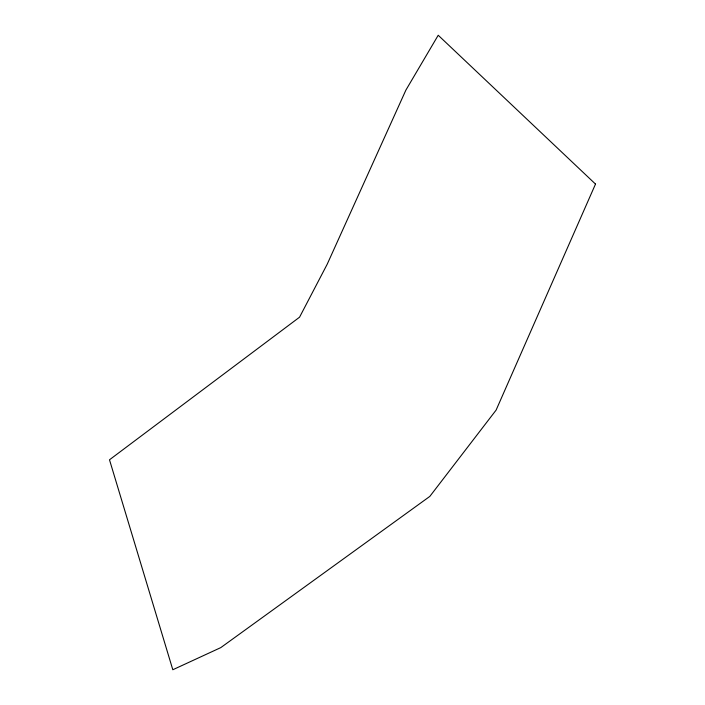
<?xml version="1.0" encoding="UTF-8"?>
<svg xmlns="http://www.w3.org/2000/svg" width="705" height="705" viewBox="0 0 705 705"><rect width="100%" height="100%" fill="white"/><g stroke="black" fill="none" stroke-linecap="round" stroke-linejoin="round"><path stroke-width="1.06" d="M595.505 184.076L496.108 410.099L429.821 496.408L220.788 647.613L172.813 669.75L109.495 459.792L299.563 317.18L327.19 264.243L405.895 90.099L438.219 35.25L595.505 184.076"/></g></svg>
